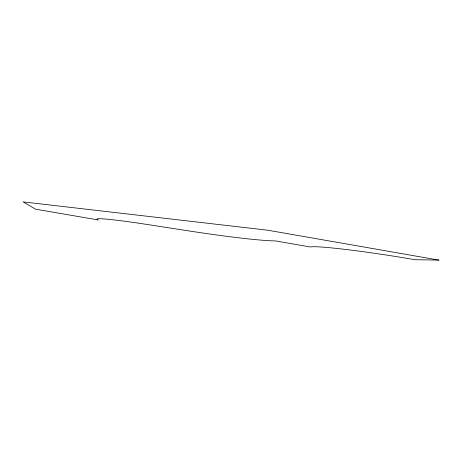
<?xml version="1.0" encoding="UTF-8"?>
<svg xmlns="http://www.w3.org/2000/svg" width="462" height="462" viewBox="0 0 462 462"><rect width="100%" height="100%" fill="white"/><g stroke="black" fill="none" stroke-linecap="round" stroke-linejoin="round"><path stroke-width="0.69" d="M438.9 260.106L415.003 259.713A77.235 3.979 8.7 0 0 310.516 246.997L275.421 240.91A132.369 7.64 9.7 0 1 186.33 230.532L149.399 224.821A75.294 3.274 9.6 0 0 98.204 219.952L35.557 209.182L23.1 201.894L267.804 230.22L438.9 260.106"/></g></svg>
